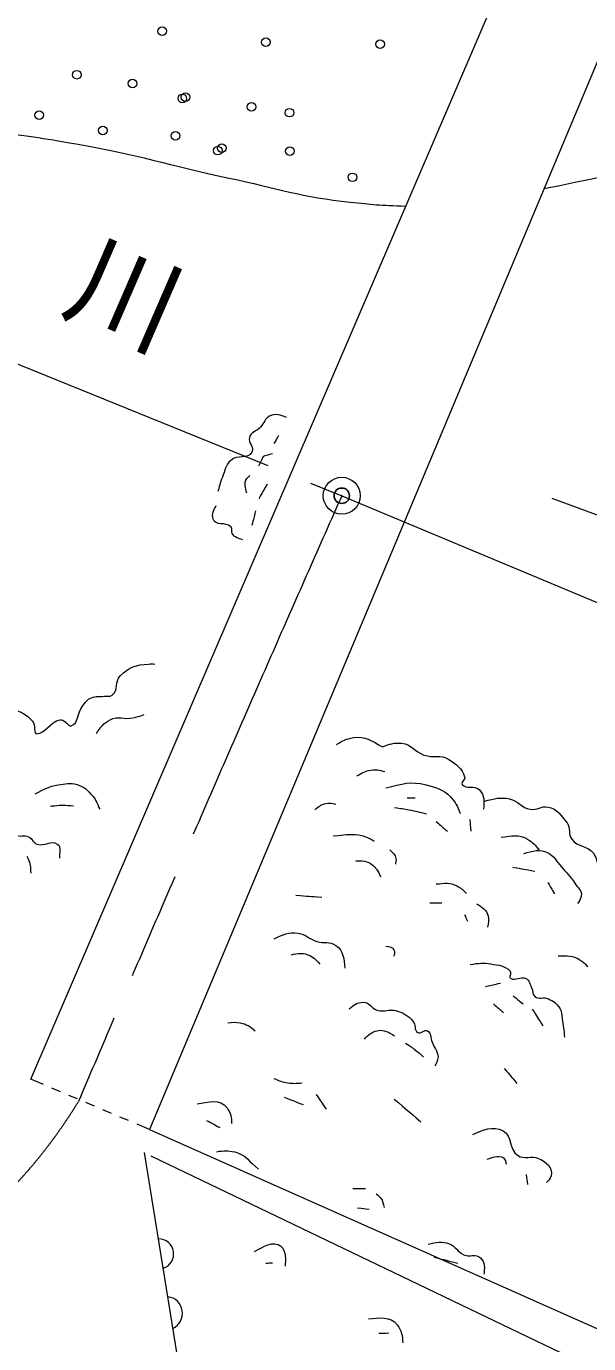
# Model space of a CAD drawing. Units: millimetres, scale not verified. Extents: x 40000 to 680000, y 20000 to 380000.
# Drawn here: x 210341 to 228585, y 253122 to 295877 of the extents above; entities that cross this region are included whole.
import ezdxf

# ---------------------------------------------------------------- set-up
doc = ezdxf.new("R2010")
doc.units = ezdxf.units.MM
doc.header["$LTSCALE"] = 1000
doc.header["$PDMODE"] = 32
doc.header["$PDSIZE"] = 500
doc.linetypes.add('CHAIN', pattern=[18.5, 12, -1.5, 3.5, -1.5])
for name, color, linetype, lineweight in [('M-BGD', 7, 'Continuous', 13), ('M-BMK', 2, 'CHAIN', 13), ('M-BMK-SRVR', 3, 'Continuous', 13), ('M-STR-HTXT', 7, 'Continuous', 13), ('M-STR-STR1', 1, 'Continuous', 13)]:
    doc.layers.add(name, color=color, linetype=linetype, lineweight=lineweight)
doc.layers.add('M-OTRS', color=6, linetype='Continuous')
doc.styles.add('ＭＳ ゴシック', font='')
doc.styles.get('ＭＳ ゴシック').set_extended_font_data('MS Gothic')

msp = doc.modelspace()

# ---------------------------------------------------------------- linework, layer by layer
at = {"layer": 'M-BGD'}
msp.add_line((227388, 280568), (232233, 278772), dxfattribs=at)
msp.add_lwpolyline([(216446, 250870), (215482, 251232), (214179, 259324)], dxfattribs=at)
for centre in [(214746, 295717), (218108, 295365), (221823, 295300), (211976, 294308), (213785, 294020), (215402, 293539), (215502, 293581), (217644, 293267), (210759, 292995), (218877, 293075), (212825, 292498), (215178, 292322), (216682, 291922), (216555, 291842), (218893, 291826), (220926, 290977)]:
    msp.add_circle(centre, 140, dxfattribs=at)
for centre, radius, start, end in [((214628, 256033), 492, 288.5306, 89.7706), ((214868, 254106), 540, 295.1464, 83.1548)]:
    msp.add_arc(centre, radius, start, end, dxfattribs=at)
for points, knots in [([(209008, 292496), (210415, 292323), (210806, 292259), (211952, 292064), (213914, 291729), (214978, 291365), (216925, 290952), (218455, 290628), (219296, 290331), (220852, 290170), (221555, 290098), (221808, 290068), (222655, 290042)], [0, 0, 0, 0, 1, 1, 1, 2, 2, 2, 3, 3, 3, 4, 4, 4, 4]), ([(227134, 290609), (230012, 291190), (231030, 291537), (233553, 291404), (234748, 291341), (235407, 291186), (236595, 291052), (237627, 290935), (238201, 290827), (239237, 290764), (240405, 290693), (241082, 290950), (242231, 290732), (243663, 290460), (244384, 289982), (245693, 289343), (246676, 288862), (247106, 288380), (248066, 287854), (249479, 287081), (250291, 286684), (251759, 286023), (252794, 285556), (253143, 285406), (254433, 284886)], [0, 0, 0, 0, 1, 1, 1, 2, 2, 2, 3, 3, 3, 4, 4, 4, 5, 5, 5, 6, 6, 6, 7, 7, 7, 8, 8, 8, 8]), ([(201757, 275453), (202019, 275513), (202203, 275540), (202454, 275434), (202753, 275308), (202837, 275080), (202972, 274785), (203011, 274698), (202904, 274571), (202972, 274540), (203144, 274459), (203340, 274695), (203584, 274672), (203811, 274650), (203954, 274541), (204064, 274342), (204187, 274122), (203962, 273950), (203998, 273701), (204023, 273533), (203974, 273338), (204130, 273287), (204433, 273188), (204639, 273528), (204959, 273447), (205105, 273410), (205127, 273282), (205232, 273174), (205318, 273087), (205331, 272981), (205449, 272948), (205682, 272883), (205802, 273094), (206042, 273127), (206374, 273173), (206584, 273258), (206899, 273146), (207187, 273043), (207210, 272612), (207493, 272637), (207700, 272656), (207734, 272889), (207888, 273052), (208091, 273265), (208173, 273419), (208406, 273598), (208598, 273745), (208733, 273811), (208971, 273852), (209311, 273911), (209522, 273855), (209847, 273739), (210145, 273632), (210332, 273560), (210544, 273325), (210659, 273198), (210553, 272904), (210685, 272910), (210952, 272924), (211101, 273301), (211439, 273372), (211505, 273386), (211539, 273337), (211599, 273306), (211681, 273263), (211720, 273152), (211797, 273174), (212035, 273244), (211993, 273582), (212164, 273815), (212257, 273940), (212309, 274034), (212456, 274088), (212602, 274141), (212697, 274115), (212852, 274135), (212959, 274149), (213039, 274107), (213125, 274172), (213335, 274332), (213207, 274603), (213389, 274794), (213655, 275075), (213915, 275158), (214302, 275180), (214383, 275185), (214420, 275191), (214509, 275180)], [0, 0, 0, 0, 1, 1, 1, 2, 2, 2, 3, 3, 3, 4, 4, 4, 5, 5, 5, 6, 6, 6, 7, 7, 7, 8, 8, 8, 9, 9, 9, 10, 10, 10, 11, 11, 11, 12, 12, 12, 13, 13, 13, 14, 14, 14, 15, 15, 15, 16, 16, 16, 17, 17, 17, 18, 18, 18, 19, 19, 19, 20, 20, 20, 21, 21, 21, 22, 22, 22, 23, 23, 23, 24, 24, 24, 25, 25, 25, 26, 26, 26, 27, 27, 27, 28, 28, 28, 29, 29, 29, 29]), ([(212614, 272927), (212752, 273138), (212841, 273255), (213057, 273370), (213315, 273507), (213517, 273370), (213801, 273436), (213943, 273469), (213998, 273482), (214159, 273539)], [0, 0, 0, 0, 1, 1, 1, 2, 2, 2, 3, 3, 3, 3]), ([(220406, 272564), (220602, 272698), (220725, 272751), (220952, 272790), (221333, 272855), (221549, 272686), (221894, 272489)], [0, 0, 0, 0, 1, 1, 1, 2, 2, 2, 2]), ([(221894, 272489), (222130, 272588), (222269, 272630), (222516, 272611), (222836, 272586), (222939, 272332), (223241, 272225), (223544, 272118), (223783, 272260), (224051, 272084), (224299, 271920), (224471, 271802), (224560, 271519), (224590, 271423), (224430, 271347), (224484, 271274), (224607, 271107), (224880, 271257), (225040, 271095), (225217, 270915), (225191, 270700), (225172, 270464)], [0, 0, 0, 0, 1, 1, 1, 2, 2, 2, 3, 3, 3, 4, 4, 4, 5, 5, 5, 6, 6, 6, 7, 7, 7, 7]), ([(221068, 271549), (221245, 271657), (221331, 271712), (221520, 271737), (221696, 271760), (221786, 271739), (221972, 271690)], [0, 0, 0, 0, 1, 1, 1, 2, 2, 2, 2]), ([(210629, 270967), (210939, 271131), (211065, 271210), (211373, 271259), (211609, 271297), (211754, 271330), (211985, 271269), (212224, 271206), (212330, 271077), (212494, 270892), (212619, 270750), (212637, 270634), (212729, 270468), (212729, 270468), (212729, 270468), (212729, 270468)], [0, 0, 0, 0, 1, 1, 1, 2, 2, 2, 3, 3, 3, 4, 4, 4, 5, 5, 5, 5]), ([(222001, 271163), (222537, 271290), (222816, 271393), (223310, 271257), (223641, 271165), (223867, 271122), (224101, 270871), (224270, 270689), (224331, 270570), (224421, 270324)], [0, 0, 0, 0, 1, 1, 1, 2, 2, 2, 3, 3, 3, 3]), ([(219703, 270447), (219833, 270557), (219901, 270626), (220061, 270654), (220184, 270676), (220252, 270666), (220381, 270635)], [0, 0, 0, 0, 1, 1, 1, 2, 2, 2, 2]), ([(225210, 270727), (225537, 270816), (225709, 270868), (226020, 270803), (226306, 270742), (226399, 270507), (226688, 270464), (226912, 270430), (227041, 270585), (227263, 270539), (227572, 270475), (227695, 270274), (227884, 270021), (228013, 269850), (227907, 269665), (228035, 269494), (228232, 269231), (228547, 269301), (228741, 269036), (229007, 268671), (228773, 268276), (229053, 267923), (229244, 267681), (229554, 267793), (229750, 267555), (229880, 267398), (229733, 267171), (229901, 267056), (230150, 266885), (230413, 267190), (230673, 267037), (230966, 266866), (230992, 266557), (231031, 266246)], [0, 0, 0, 0, 1, 1, 1, 2, 2, 2, 3, 3, 3, 4, 4, 4, 5, 5, 5, 6, 6, 6, 7, 7, 7, 8, 8, 8, 9, 9, 9, 10, 10, 10, 11, 11, 11, 11]), ([(211119, 270562), (211180, 270574), (211199, 270575), (211251, 270581), (211492, 270610), (211582, 270594), (211872, 270581)], [0, 0, 0, 0, 1, 1, 1, 2, 2, 2, 2]), ([(222283, 270522), (222513, 270492), (222577, 270482), (222764, 270447), (222986, 270405), (223061, 270384), (223329, 270315)], [0, 0, 0, 0, 1, 1, 1, 2, 2, 2, 2]), ([(208566, 269658), (208881, 269875), (209163, 270131), (209536, 269988), (209747, 269907), (209786, 269729), (209989, 269630), (210139, 269557), (210259, 269639), (210412, 269573), (210547, 269516), (210555, 269371), (210695, 269328), (210938, 269254), (211137, 269477), (211345, 269338), (211494, 269238), (211391, 269055), (211420, 268876), (211420, 268876), (211420, 268876), (211420, 268876)], [0, 0, 0, 0, 1, 1, 1, 2, 2, 2, 3, 3, 3, 4, 4, 4, 5, 5, 5, 6, 6, 6, 7, 7, 7, 7]), ([(220306, 269605), (220323, 269607), (220328, 269607), (220342, 269609), (220642, 269635), (220815, 269670), (221114, 269631), (221274, 269611), (221363, 269576), (221505, 269501), (221552, 269476), (221571, 269467), (221623, 269433)], [0, 0, 0, 0, 1, 1, 1, 2, 2, 2, 3, 3, 3, 4, 4, 4, 4]), ([(225751, 269558), (226094, 269602), (226318, 269664), (226604, 269492), (226776, 269388), (226858, 269308), (226975, 269137)], [0, 0, 0, 0, 1, 1, 1, 2, 2, 2, 2]), ([(210356, 268942), (210379, 268908), (210384, 268892), (210400, 268859), (210480, 268693), (210467, 268603), (210483, 268394)], [0, 0, 0, 0, 1, 1, 1, 2, 2, 2, 2]), ([(222131, 269146), (222233, 269056), (222315, 269004), (222333, 268872), (222343, 268797), (222322, 268744), (222317, 268680), (222317, 268680), (222317, 268680), (222317, 268680)], [0, 0, 0, 0, 1, 1, 1, 2, 2, 2, 3, 3, 3, 3]), ([(226477, 269032), (226775, 269112), (226995, 269191), (227269, 269048), (227481, 268938), (227531, 268783), (227690, 268605), (227872, 268403), (227989, 268298), (228133, 268068), (228232, 267910), (228381, 267823), (228344, 267641), (228323, 267541), (228290, 267481), (228222, 267408)], [0, 0, 0, 0, 1, 1, 1, 2, 2, 2, 3, 3, 3, 4, 4, 4, 5, 5, 5, 5]), ([(221029, 268791), (221194, 268800), (221282, 268809), (221424, 268745), (221552, 268687), (221620, 268631), (221704, 268517), (221767, 268432), (221788, 268386), (221828, 268276)], [0, 0, 0, 0, 1, 1, 1, 2, 2, 2, 3, 3, 3, 3]), ([(223634, 268042), (223917, 268064), (224078, 268101), (224313, 267976), (224449, 267904), (224514, 267854), (224623, 267731)], [0, 0, 0, 0, 1, 1, 1, 2, 2, 2, 2]), ([(224944, 267402), (225123, 267286), (225271, 267214), (225320, 267006), (225354, 266866), (225342, 266777), (225302, 266639)], [0, 0, 0, 0, 1, 1, 1, 2, 2, 2, 2]), ([(218378, 266264), (218678, 266397), (218850, 266488), (219160, 266443), (219414, 266406), (219518, 266258), (219763, 266179), (219999, 266103), (220181, 266190), (220384, 266047), (220637, 265869), (220645, 265607), (220676, 265313)], [0, 0, 0, 0, 1, 1, 1, 2, 2, 2, 3, 3, 3, 4, 4, 4, 4]), ([(222004, 266019), (222108, 266006), (222243, 266001), (222277, 265887), (222300, 265813), (222280, 265751), (222249, 265689)], [0, 0, 0, 0, 1, 1, 1, 2, 2, 2, 2]), ([(218934, 265746), (219147, 265789), (219274, 265818), (219471, 265746), (219655, 265678), (219734, 265591), (219866, 265435)], [0, 0, 0, 0, 1, 1, 1, 2, 2, 2, 2]), ([(227596, 265711), (227894, 265705), (228060, 265732), (228294, 265583), (228407, 265512), (228461, 265471), (228554, 265362)], [0, 0, 0, 0, 1, 1, 1, 2, 2, 2, 2]), ([(224737, 265427), (225029, 265471), (225154, 265491), (225415, 265446), (225671, 265401), (225861, 265401), (226036, 265210), (226099, 265142), (225979, 265017), (226055, 264975), (226214, 264887), (226372, 265056), (226545, 264975), (226671, 264915), (226672, 264798), (226733, 264673), (226785, 264568), (226745, 264464), (226837, 264391), (226974, 264281), (227120, 264389), (227280, 264315), (227448, 264237), (227541, 264166), (227647, 264014), (227724, 263903), (227698, 263808), (227722, 263675), (227766, 263441), (227775, 263303), (227807, 263072), (227807, 263072), (227807, 263072), (227807, 263072)], [0, 0, 0, 0, 1, 1, 1, 2, 2, 2, 3, 3, 3, 4, 4, 4, 5, 5, 5, 6, 6, 6, 7, 7, 7, 8, 8, 8, 9, 9, 9, 10, 10, 10, 11, 11, 11, 11]), ([(226134, 264412), (226164, 264387), (226171, 264381), (226195, 264362), (226298, 264277), (226331, 264251), (226461, 264146)], [0, 0, 0, 0, 1, 1, 1, 2, 2, 2, 2]), ([(220812, 263986), (220959, 264111), (221074, 264205), (221274, 264203), (221484, 264200), (221542, 263997), (221744, 263939), (221964, 263877), (222108, 263987), (222328, 263930), (222575, 263866), (222719, 263784), (222884, 263591), (222986, 263471), (222910, 263304), (223044, 263223), (223149, 263160), (223250, 263333), (223355, 263270), (223488, 263191), (223452, 263048), (223506, 262903), (223585, 262689), (223743, 262568), (223685, 262347), (223662, 262261), (223645, 262213), (223590, 262140)], [0, 0, 0, 0, 1, 1, 1, 2, 2, 2, 3, 3, 3, 4, 4, 4, 5, 5, 5, 6, 6, 6, 7, 7, 7, 8, 8, 8, 9, 9, 9, 9]), ([(216875, 263534), (217046, 263560), (217125, 263563), (217280, 263534), (217492, 263495), (217580, 263418), (217770, 263280)], [0, 0, 0, 0, 1, 1, 1, 2, 2, 2, 2]), ([(221311, 263007), (221440, 263148), (221536, 263240), (221726, 263280), (221951, 263327), (222096, 263227), (222291, 263110)], [0, 0, 0, 0, 1, 1, 1, 2, 2, 2, 2]), ([(222639, 262875), (222798, 262775), (222847, 262746), (222969, 262649), (223073, 262566), (223108, 262533), (223223, 262423)], [0, 0, 0, 0, 1, 1, 1, 2, 2, 2, 2]), ([(218370, 261730), (218564, 261648), (218639, 261616), (218822, 261588), (219004, 261561), (219084, 261568), (219293, 261588)], [0, 0, 0, 0, 1, 1, 1, 2, 2, 2, 2]), ([(215878, 260902), (216223, 260964), (216631, 261088), (216853, 260774), (216973, 260605), (217004, 260453), (216997, 260265)], [0, 0, 0, 0, 1, 1, 1, 2, 2, 2, 2]), ([(224831, 259912), (225153, 260056), (225471, 260207), (225810, 260025), (226127, 259854), (225985, 259437), (226281, 259234), (226502, 259082), (226716, 259241), (226959, 259130), (227207, 259017), (227454, 258821), (227364, 258565), (227330, 258468), (227287, 258404), (227214, 258348)], [0, 0, 0, 0, 1, 1, 1, 2, 2, 2, 3, 3, 3, 4, 4, 4, 5, 5, 5, 5]), ([(216510, 259350), (216750, 259393), (216876, 259394), (217103, 259345), (217468, 259266), (217575, 259004), (217878, 258785), (217878, 258785), (217878, 258785), (217878, 258785)], [0, 0, 0, 0, 1, 1, 1, 2, 2, 2, 3, 3, 3, 3]), ([(225292, 259111), (225485, 259168), (225756, 259287), (225867, 259092), (225897, 259039), (225896, 259001), (225914, 258942), (225914, 258942), (225914, 258942), (225914, 258942)], [0, 0, 0, 0, 1, 1, 1, 2, 2, 2, 3, 3, 3, 3]), ([(221693, 257981), (221760, 257934), (221787, 257908), (221834, 257849), (221914, 257748), (221918, 257676), (221947, 257538)], [0, 0, 0, 0, 1, 1, 1, 2, 2, 2, 2]), ([(217745, 256112), (217986, 256249), (218379, 256493), (218603, 256282), (218772, 256121), (218760, 255841), (218734, 255632)], [0, 0, 0, 0, 1, 1, 1, 2, 2, 2, 2]), ([(223378, 256351), (223651, 256410), (223815, 256455), (224066, 256361), (224282, 256279), (224326, 256098), (224537, 256003), (224731, 255915), (224920, 256056), (225074, 255909), (225228, 255760), (225207, 255565), (225187, 255372)], [0, 0, 0, 0, 1, 1, 1, 2, 2, 2, 3, 3, 3, 4, 4, 4, 4]), ([(221440, 253927), (221787, 253956), (222144, 254026), (222372, 253732), (222518, 253543), (222549, 253372), (222551, 253148)], [0, 0, 0, 0, 1, 1, 1, 2, 2, 2, 2]), ([(168770, 253217), (169936, 252409), (170228, 252206), (171162, 251559), (172188, 250849), (172745, 250424), (173790, 249742), (174779, 249096), (175314, 248697), (176361, 248150), (177458, 247577), (178122, 247357), (179262, 246878), (180350, 246422), (180944, 246125), (182060, 245744), (183603, 245218), (184495, 245002), (186082, 244633), (187865, 244219), (188876, 244007), (190697, 243823), (192751, 243616), (193919, 243565), (195981, 243672), (197778, 243766), (198785, 243887), (200558, 244190), (203029, 244613), (204367, 245085), (206831, 245547), (208671, 245891), (209700, 246161), (211568, 246272), (213386, 246380), (214420, 246435), (216231, 246244), (217600, 246099), (218111, 246009), (219706, 245650)], [0, 0, 0, 0, 1, 1, 1, 2, 2, 2, 3, 3, 3, 4, 4, 4, 5, 5, 5, 6, 6, 6, 7, 7, 7, 8, 8, 8, 9, 9, 9, 10, 10, 10, 11, 11, 11, 12, 12, 12, 13, 13, 13, 13])]:
    msp.add_open_spline(points, degree=3, knots=knots, dxfattribs=at)
for points in [[(222698, 270833), (222825, 270838), (222825, 270838), (222952, 270842)], [(223640, 270070), (223823, 269910), (223823, 269910), (224007, 269750)], [(224732, 270136), (224746, 269948), (224746, 269948), (224760, 269759)], [(226122, 268589), (226479, 268522), (226479, 268522), (226837, 268456)], [(227263, 268090), (227371, 267904), (227371, 267904), (227479, 267719)], [(219084, 267677), (219508, 267644), (219508, 267644), (219932, 267611)], [(223427, 267430), (223625, 267430), (223625, 267430), (223823, 267430)], [(224557, 267044), (224605, 266940), (224605, 266940), (224652, 266837)], [(225242, 264716), (225483, 264772), (225483, 264772), (225724, 264827)], [(225497, 264146), (225657, 264007), (225657, 264007), (225818, 263869)], [(226754, 263980), (226929, 263708), (226929, 263708), (227103, 263437)], [(225848, 262050), (226051, 261810), (226051, 261810), (226253, 261569)], [(218709, 261117), (219015, 261000), (219015, 261000), (219321, 260882)], [(219745, 261211), (219905, 260971), (219905, 260971), (220065, 260731)], [(222279, 261061), (222707, 260693), (222707, 260693), (223136, 260326)], [(216189, 260364), (216402, 260251), (216402, 260251), (216615, 260137)], [(226554, 258612), (226578, 258447), (226578, 258447), (226602, 258282)], [(220931, 258152), (221139, 258152), (221139, 258152), (221347, 258152)], [(221090, 257529), (221278, 257510), (221278, 257510), (221466, 257491)], [(218322, 255738), (218218, 255729), (218218, 255729), (218115, 255719)], [(223576, 255927), (223958, 255829), (223958, 255829), (224339, 255730)], [(221778, 253459), (221939, 253464), (221939, 253464), (222099, 253468)]]:
    msp.add_open_spline(points, degree=3, dxfattribs=at)
at = {"layer": 'M-BMK'}
msp.add_lwpolyline([(189915, 293097), (220575, 280643), (249057, 268733)], dxfattribs=at)
for centre, radius, start, end in [((1456432, -268092), 1352202, 156.05818, 156.9665), ((198121, 269430), 16275, 244.7335, 328.7324)]:
    msp.add_arc(centre, radius, start, end, dxfattribs=at)
at = {"layer": 'M-BMK-SRVR'}
msp.add_circle((220575, 280643), 600, dxfattribs=at)
at = {"layer": 'M-OTRS'}
msp.add_point((220575, 280643), dxfattribs=at)
at = {"layer": 'M-STR-HTXT'}
for p, q in [((214336, 260071), (243003, 247313)), ((214376, 259216), (241930, 246000))]:
    msp.add_line(p, q, dxfattribs=at)
for points, knots in [([(218781, 283182), (218588, 283254), (218426, 283326), (218235, 283229), (218074, 283148), (218066, 283003), (217943, 282871), (217810, 282729), (217624, 282722), (217576, 282532), (217530, 282351), (217743, 282229), (217660, 282061), (217533, 281802), (217182, 281988), (216973, 281788), (216800, 281624), (216789, 281463), (216700, 281242), (216629, 281067), (216599, 280912), (216558, 280780), (216558, 280780), (216558, 280780), (216558, 280780)], [0, 0, 0, 0, 1, 1, 1, 2, 2, 2, 3, 3, 3, 4, 4, 4, 5, 5, 5, 6, 6, 6, 7, 7, 7, 8, 8, 8, 8]), ([(217491, 280724), (217452, 280910), (217386, 281055), (217500, 281204), (217532, 281246), (217550, 281270), (217594, 281299)], [0, 0, 0, 0, 1, 1, 1, 2, 2, 2, 2]), ([(217370, 279213), (217219, 279260), (217091, 279278), (217022, 279420), (216983, 279498), (217037, 279577), (216974, 279637), (216797, 279805), (216472, 279649), (216400, 279882), (216348, 280051), (216422, 280198), (216504, 280325)], [0, 0, 0, 0, 1, 1, 1, 2, 2, 2, 3, 3, 3, 4, 4, 4, 4])]:
    msp.add_open_spline(points, degree=3, knots=knots, dxfattribs=at)
for points in [[(218386, 282335), (218461, 282471), (218461, 282471), (218536, 282608)], [(217886, 281609), (217962, 281769), (217962, 281769), (218037, 281930)], [(218037, 281930), (218183, 281972), (218183, 281972), (218329, 282014)], [(218150, 281016), (218018, 280780), (218018, 280780), (217886, 280545)], [(217773, 280149), (217717, 279914), (217717, 279914), (217660, 279679)]]:
    msp.add_open_spline(points, degree=3, dxfattribs=at)
at = {"layer": 'M-STR-STR1'}
for p, q in [((210489, 261705), (227557, 301461)), ((231055, 299967), (214336, 260071)), ((210894, 261533), (210489, 261705)), ((211446, 261298), (211170, 261415)), ((211998, 261064), (211722, 261181)), ((212551, 260829), (212275, 260946)), ((213103, 260595), (212827, 260712)), ((213655, 260360), (213379, 260477)), ((214336, 260071), (213931, 260243))]:
    msp.add_line(p, q, dxfattribs=at)

# ---------------------------------------------------------------- texts
at = {"layer": 'M-BGD', "insert": (208895, 289032), "char_height": 2566, "attachment_point": 5, "rotation": 336.591, "style": 'ＭＳ ゴシック'}
msp.add_mtext('\\T1.86;阿武川', dxfattribs=at)

doc.saveas('drawing.dxf')
